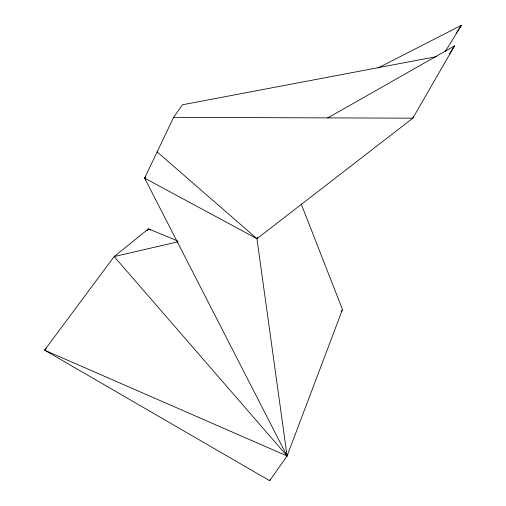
<?xml version="1.0" encoding="UTF-8"?>
<svg xmlns="http://www.w3.org/2000/svg" width="506" height="506" viewBox="0 0 506 506"><rect width="100%" height="100%" fill="white"/><g stroke="black" fill="none" stroke-linecap="round" stroke-linejoin="round"><path stroke-width="0.76" d="M177.657 240.976L148.479 228.851L114.166 256.561L44.585 350.158L269.654 480.7L287.079 455.963L342.48 309.52L301.146 203.842M413.396 116.703L412.833 118.183L256.953 238.712L287.079 455.963L44.585 350.158L46.122 348.368M269.654 480.7L270.229 479.226M178.093 241.805L114.166 256.561L287.079 455.963L144.621 178.118L173.621 117.348L182.4 104.786L436.672 56.583M329.317 117.411L327.812 117.885L454.508 45.894L412.833 118.183L173.621 117.348M145.722 176.986L144.621 178.118L256.953 238.712L257.775 237.371M445.286 51.479L461.415 25.3L377.938 68.019M449.562 53.87L454.508 45.894M341.202 311.443L342.056 310.159M456.172 33.111L461.415 25.3M146.949 230.641L148.479 228.851L150.535 230.028M157.088 151.863L256.953 238.712M144.621 178.118L145.722 179.25M285.928 453.022L287.079 455.963"/></g></svg>
